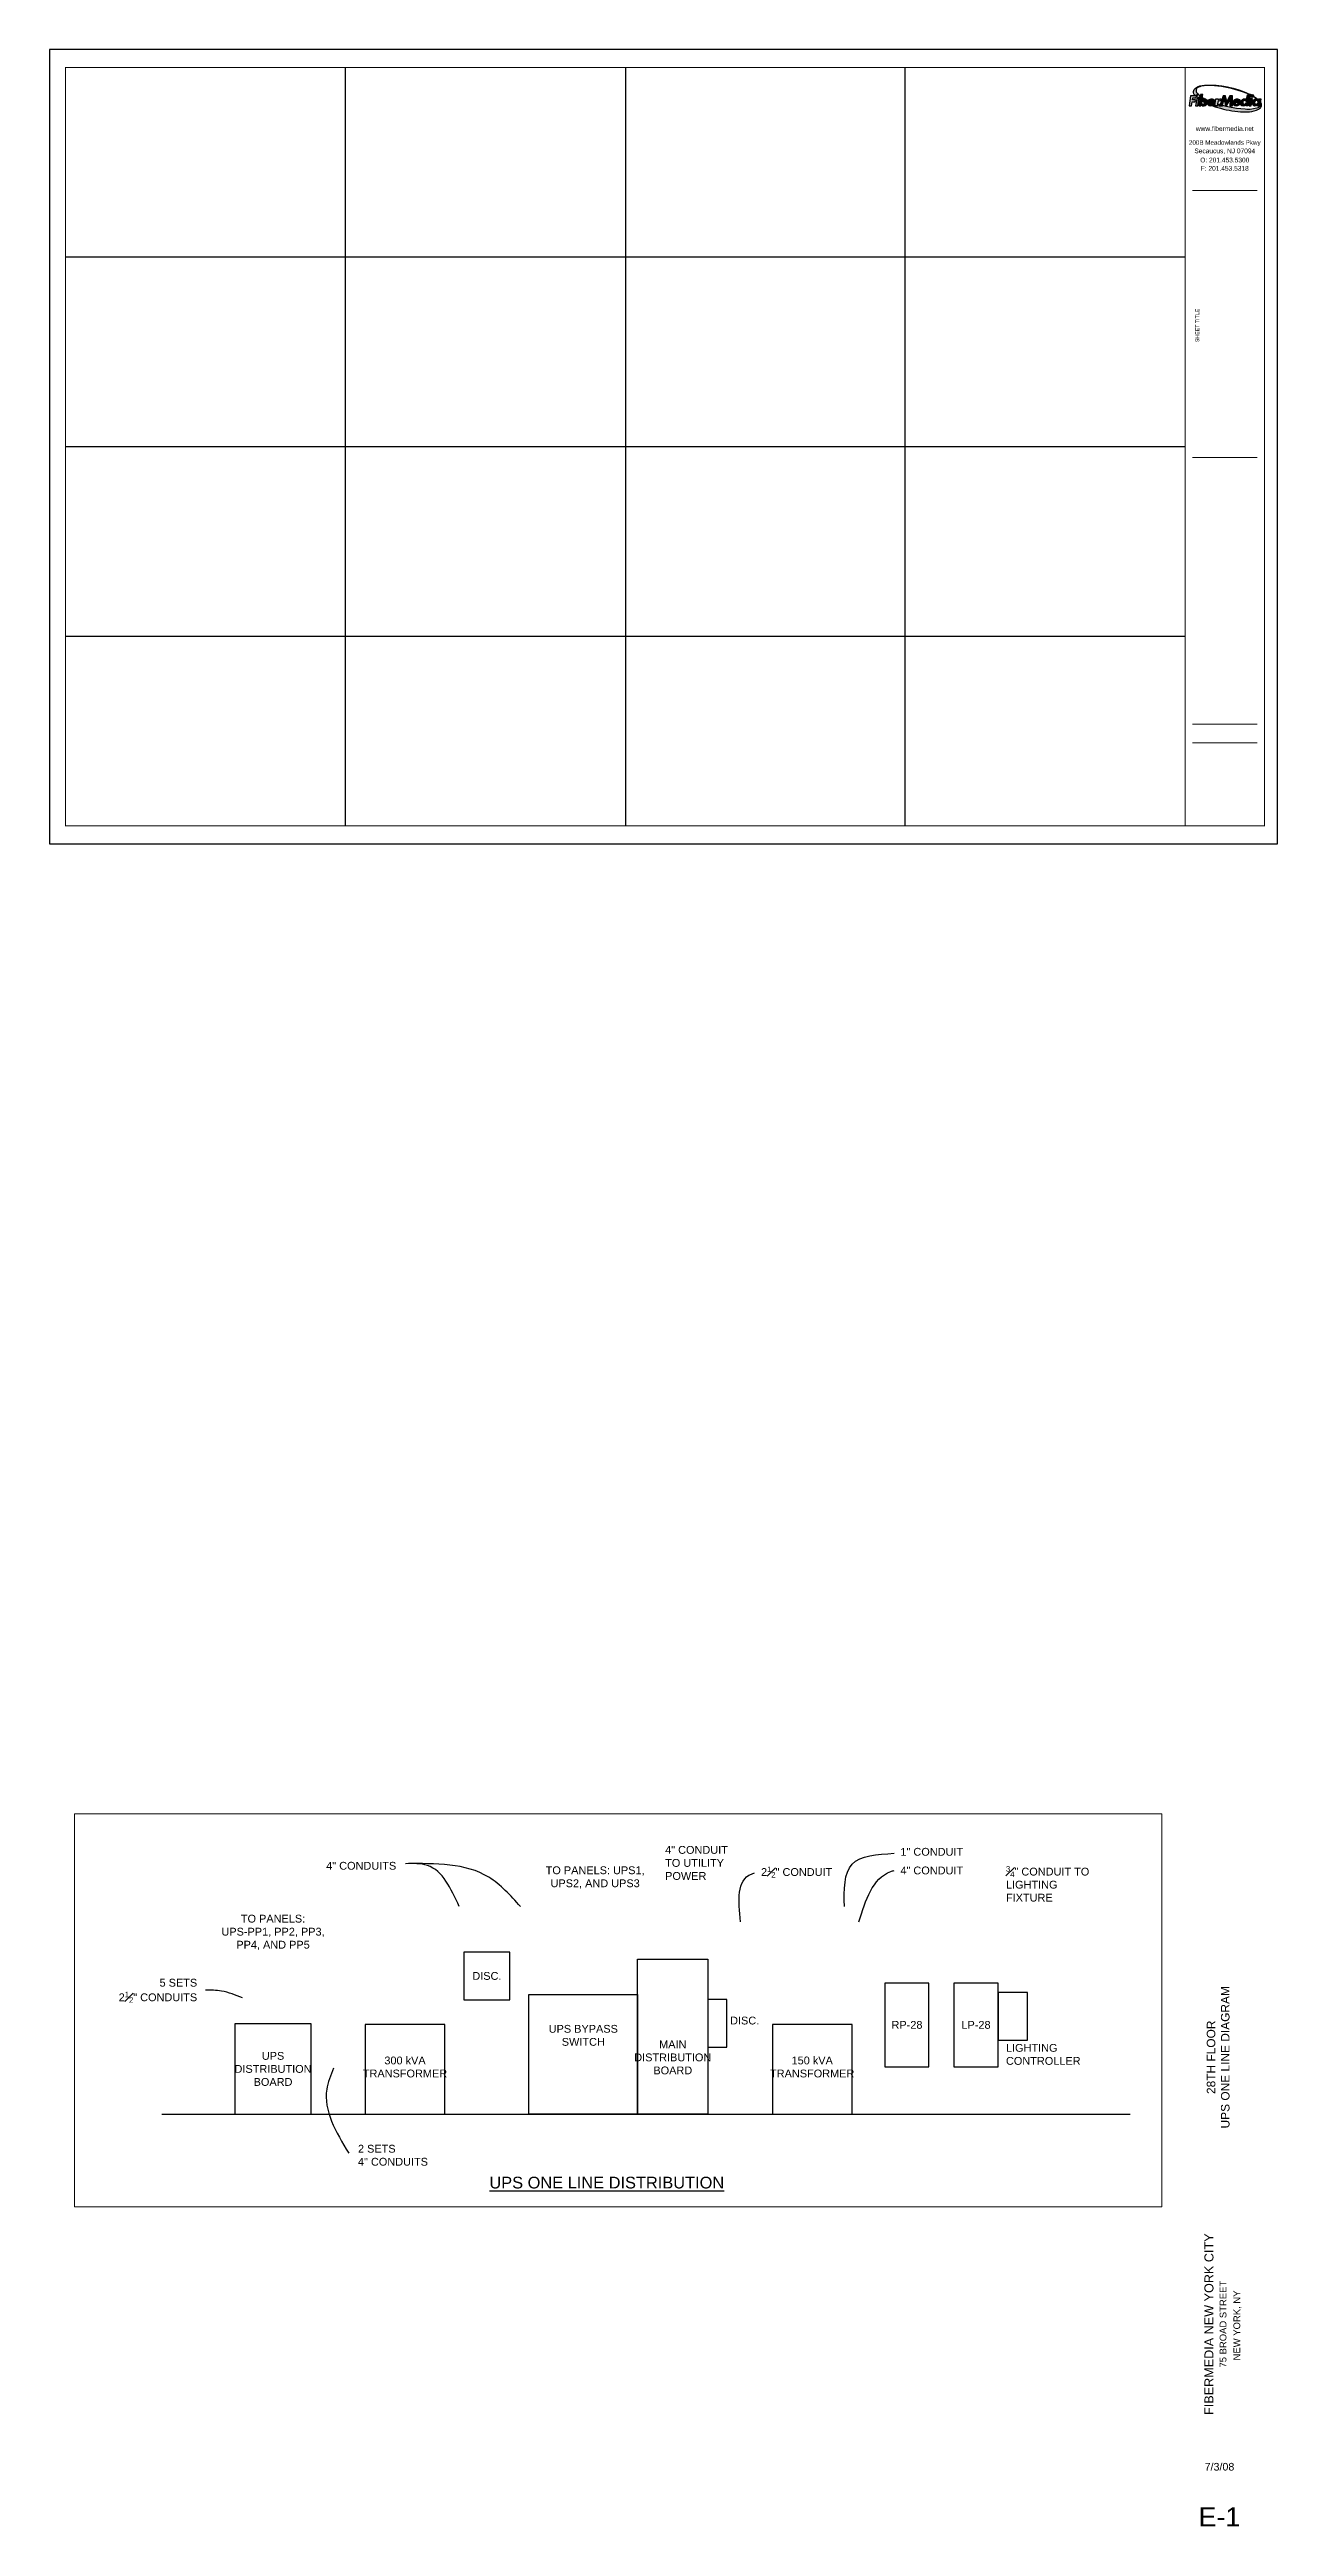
# Paper-space layout 'One Line & Panels' of a CAD drawing. Header units: inches. Extents: x 0 to 17, y -23.3 to 11.
# The model-space entities are those that its viewports show. They can reach past a viewport. Long polylines and large blocks are cut down to what shows.
import ezdxf
from ezdxf.enums import TextEntityAlignment as Align

# ---------------------------------------------------------------- set-up
doc = ezdxf.new("R2010")
doc.units = ezdxf.units.IN
doc.header["$LTSCALE"] = 48
doc.header["$MEASUREMENT"] = 0
for name, color, linetype in [('A-TEXT', 1, 'Continuous'), ('AG-TTL', 1, 'Continuous'), ('FMG-TITLE', 4, 'Continuous')]:
    doc.layers.add(name, color=color, linetype=linetype)
doc.layers.add('DEFPOINTS2', color=7, linetype='Continuous', plot=False)
doc.styles.add('TITLES', font='arial.ttf')
doc.styles.add('TITLES-3', font='arial.ttf')

# ---------------------------------------------------------------- blocks, each defined once
blk = doc.blocks.new('A$C0594215C')
h = blk.add_hatch(color=252)
edge = h.paths.add_edge_path()
edge.add_arc((0.1709584520221278, -2.083412417283995), 1.994241966931446, 62.78941536878353, 63.22376952168978)
edge.add_line((1.069378830522702, -0.3030074503830686), (1.071617104786519, -0.2885521231887243))
edge.add_line((1.071617104786519, -0.2885521231887243), (1.040140566052813, -0.2885521231887243))
edge.add_arc((0.1709584520220259, -2.083412417283903), 1.99424196693141, 64.16087023338495, 72.49067860598396)
edge.add_arc((-0.5277084517235218, -3.968215901324365), 4.003150465513878, 71.0702508235103, 84.87925500281447)
edge.add_arc((-0.3279088631606356, -2.369745897196541), 2.39389000902527, 86.22761131080384, 94.90238556720435)
edge.add_arc((-0.4566078224503712, -0.695014201693217), 0.7144417293695254, 96.09674002829891, 112.5899473717824)
edge.add_arc((-0.6925404297798822, -0.1516498851547301), 0.1224750865826184, 108.3256368973689, 226.64074568241)
edge.add_arc((0.06924796671472477, 0.5894775064872809), 1.185198823558726, 224.4632536954635, 227.3058588094185)
edge.add_arc((-0.7370074130625661, -0.3487148906776948), 0.06714029003129537, 87.78886458942061, 157.4044804465227)
edge.add_line((-0.7989940322651883, -0.3229180384411219), (-0.8542210732216056, -0.3229180384411201))
edge.add_arc((-0.7387793199977679, -0.2018786304285818), 0.1672642719752762, 124.041875156641, 226.3559731906128, ccw=False)
edge.add_arc((-0.5144292626139443, -0.5079410988120755), 0.5466614540864426, 90.82985394865119, 125.5690931979918, ccw=False)
edge.add_arc((-0.3610322513703007, -3.311478692262784), 3.354023228119497, 64.95134072622949, 92.75674945493648, ccw=False)
edge.add_arc((0.7039107332047472, -1.147300799936029), 0.9437524349426538, 65.16556394757907, 67.89692153606262, ccw=False)
edge.add_arc((1.136874550745162, -0.3418156465467824), 0.06276319090301803, 125.6608338282049, 149.4029760901692)
h = blk.add_hatch(color=150)
h.paths.add_polyline_path([(-0.9439911472762432, -0.4731319960804505), (-0.9328605767375677, -0.4038293996040885), (-0.815976758122769, -0.4038293996040885), (-0.8042101655276213, -0.3305667204188687), (-1.005292228222817, -0.3305667204188687), (-1.061935408904997, -0.6832458108854187), (-0.977737164824589, -0.6832458108854205), (-0.9554397288431531, -0.544414633911245), (-0.8524234275730151, -0.544414633911245), (-0.8409748460060946, -0.4731319960804505)])
h.paths.add_polyline_path([(-0.8315595787810537, -0.6832458108854205), (-0.7543777457121728, -0.6832458108854187), (-0.7161092471273811, -0.4449735402985642), (-0.7932910801962691, -0.4449735402985731)])
h.paths.add_polyline_path([(-0.7921219219888123, -0.3487148906780728, 1), (-0.6818929041367845, -0.3487148906780728, 1)])
h.paths.add_polyline_path([(-0.04752948349631225, -0.4894467109836018), (-0.04038672422671397, -0.4449735402985624), (-0.1197046902389509, -0.4449735402985624), (-0.157973188823739, -0.6832458108854151), (-0.07865522281150916, -0.6832458108854222), (-0.05807147748218711, -0.5550846360765505, -0.245071500450143), (-0.01616514480915043, -0.5173092833866235, -0.2049683213130661), (0.0445668823545553, -0.5158868664348422), (0.05507708918350573, -0.443266386627263, 0.1480760763406219), (0.01158334787850634, -0.4483325901713702, 0.0958231418744584)])
h = blk.add_hatch(color=252)
edge = h.paths.add_edge_path()
edge.add_arc((-0.5584988805977833, -0.114976916662535), 0.3607012231287179, 236.5400983716009, 237.562923876772)
edge.add_arc((0.5293194132058447, 1.413000961975328), 2.235934034398122, 235.0372289959115, 235.8469038586064)
edge.add_line((-0.7259476360411483, -0.4373248583208191), (-0.7071341026659823, -0.4373248583208156))
edge.add_line((-0.7071341026659823, -0.4373248583208156), (-0.7089661904222773, -0.4487320398343329))
edge.add_arc((0.5293194132056713, 1.413000961975111), 2.235934034397848, 236.3711188150108, 236.9146349213882)
edge.add_line((-0.6912500706209634, -0.4603946559683649), (-0.6786437973078812, -0.3819038482014641))
edge.add_arc((-0.7444768747685605, -0.33760494926131), 0.07934977337871726, 260.646895352226, 326.06349712130617, ccw=False)
edge = h.paths.add_edge_path()
edge.add_arc((0.06924796671479616, 0.5894775064891622), 1.185198823560329, 236.2250848106262, 239.4956442540021)
edge.add_arc((-0.519879557446649, -0.5415871414219011), 0.1106152387782565, 96.4801786782034, 110.1386059489327)
edge.add_arc((-0.5298737445793613, -0.547784849296689), 0.1135785383427976, 104.3187470870249, 127.9229163778035)
edge.add_line((-0.5996792003322255, -0.4581897449704968), (-0.589641685545562, -0.3956928734517966))
edge = h.paths.add_edge_path()
edge.add_arc((-0.2709623054637533, -0.5878551794541035), 0.1626263114402569, 144.004809004419, 152.479002677329)
edge.add_arc((-0.5824146488473552, -0.5474296513729059), 0.1707947899236683, 11.72904961998594, 13.16119415732322)
edge.add_arc((-0.5192446614920238, -0.5286270174367876), 0.105076219430628, 11.02021304879129, 27.11211110247318)
edge.add_arc((0.1448197807670578, 0.6364064544775003), 1.254402788363411, 242.9462933076306, 244.1288281190921)
edge = h.paths.add_edge_path()
edge.add_arc((0.5293194132004926, 1.407691847918703), 2.235934034395837, 239.91588308536, 242.2112484682238)
edge.add_arc((-0.5789282358464746, -0.5596961891679846), 0.06668718741910036, 350.7831718364495, 372.246437661924)
edge.add_arc((-0.5579463066670773, -0.563961833901156), 0.04786988906962306, 22.61938422938717, 62.3609906839571)
edge.add_arc((-0.5587644726308713, -0.608386547774685), 0.08983294516621866, 75.14884898080328, 106.0788035953638)
edge.add_arc((-0.5391596285832256, -0.6009187423208008), 0.09053392178470354, 119.4301234675816, 125.3107629498658)
edge = h.paths.add_edge_path()
edge.add_line((-0.1557309399546014, -0.5886563389343884), (-0.3293648771392732, -0.5886563389343848))
edge.add_line((-0.3293648771392732, -0.5886563389343848), (-0.3293648771392732, -0.6091432262947674))
edge.add_arc((-0.2901175050265417, -0.5827829778931662), 0.04727810183953379, 213.8870330073015, 332.8460239399074)
edge.add_line((-0.2480502414908585, -0.6043599158633395), (-0.1582530643713511, -0.6043599158633395))
edge.add_line((-0.1582530643713511, -0.6043599158633395), (-0.1557309399546014, -0.5886563389343884))
edge = h.paths.add_edge_path()
edge.add_line((0.1125556042908258, -0.6745786467285875), (0.1060034805098375, -0.6960315596464408))
edge.add_line((0.1060034805098375, -0.6960315596464408), (-0.005567069166875882, -0.6960315596464408))
edge.add_line((-0.005567069166875882, -0.6960315596464408), (0.01127160104475777, -0.6451468648773133))
edge.add_arc((1.200554078187313, 3.258556665807383), 4.080844773563251, 252.0636616589661, 253.0563848921706, ccw=False)
edge.add_line((-0.05618320337368132, -0.6239561121565451), (-0.0677591167331073, -0.6960315596464426))
edge.add_line((-0.0677591167331073, -0.6960315596464426), (-0.1729762890325297, -0.696031559646439))
edge.add_line((-0.1729762890325297, -0.696031559646439), (-0.1618463988069969, -0.6267331990236844))
edge.add_arc((-0.2806453659168048, -0.5709757821471662), 0.1312329384076234, 293.89652817515673, 334.8573341880382, ccw=False)
edge.add_arc((0.5293194132057565, 1.413000961975097), 2.235934034397882, 250.2161091887117, 254.8021579129318)
edge.add_arc((0.9287271837570286, 2.38799455546791), 3.284102182812922, 252.5362963978491, 266.760041494498)
edge.add_arc((0.8962114969054849, 1.991936281189155), 2.886856852114225, 266.9600882480628, 273.0399117519371)
edge.add_arc((0.9972862860723108, -0.05007687140053507), 0.8423891327112868, 273.5404209041839, 296.6493961822535)
edge.add_arc((1.318880292104831, -0.6564303268407057), 0.1569688639149812, 290.9960937629002, 398.7429001081705)
edge.add_line((1.441310047317476, -0.5581950008254086), (1.43725783654282, -0.5843651773560463))
edge.add_arc((1.338238461958998, -0.635905774508418), 0.1116300573223636, -74.79073135478001, 27.497438359595776, ccw=False)
edge.add_arc((1.022168621060813, 0.07384928093940357), 0.8874322738903284, 262.5245608080628, 292.90240459135254, ccw=False)
edge.add_line((0.9067126345443874, -0.8060404598347901), (0.6005406320812803, -0.777936605636345))
edge.add_arc((1.200554078187356, 3.258556665807508), 4.080844773563383, 254.53729395839298, 261.54505320372846, ccw=False)
h = blk.add_hatch(color=150)
h.paths.add_polyline_path([(-0.464485142721113, -0.6506973027361997, 0.2422313771518775), (-0.4298396226932404, -0.5114791628187234, 0.2292342290760988), (-0.4772120682256222, -0.4478769649042444, 0.1981652741137444), (-0.5556947880809702, -0.4450501999229957, 0.1572452597342862), (-0.6108464704058818, -0.4794873226813102), (-0.5807737079797661, -0.2922444035421403), (-0.6564970456431425, -0.2922444035421404), (-0.7192951075691701, -0.6832458108854205), (-0.6435717699057868, -0.6832458108854224), (-0.6371805040175929, -0.6434516853926056, 0.2184930468814389), (-0.5981178874703339, -0.6846184754293763, 0.1922688431431269), (-0.52882683663384, -0.6846184754293763, 0.1528358977234149)])
h.paths.add_polyline_path([(-0.5394517096472456, -0.6175071193958779, -0.3487793084046487), (-0.6208198438288302, -0.6063099687616728, -0.3083958033458566), (-0.6185834228036207, -0.5378888816189449, -0.1098904949678576), (-0.5866216387563092, -0.5096609152313434, -0.1403228544293816), (-0.5329658476289718, -0.5090715903955785, -0.1824679828219365), (-0.5064327678955002, -0.5379484436120577, -0.1525949031095943), (-0.5099705039540794, -0.5821477071495381, -0.1943207963366883)], flags=16)
h = blk.add_hatch(color=150)
h.paths.add_polyline_path([(-0.3421506259002953, -0.6127866523531917), (-0.3421506259002918, -0.5758705901733645), (-0.1614259656604986, -0.5758705901733663, 0.340467163760611), (-0.1889941120606977, -0.4639251802061164, 0.5066452923940188), (-0.4137871478878736, -0.5468857539114218, 0.1586564397956879), (-0.4071284165138422, -0.6427457196372579, 0.1576907027495531), (-0.3525268192468296, -0.6866815408024998, 0.1371768687911763), (-0.2553093411860381, -0.6866815408024998, 0.2433452316852604), (-0.1715670514486263, -0.6171456646243598), (-0.240854213321871, -0.6171456646243598, -0.549380458128436)])
h.paths.add_polyline_path([(-0.3390040020224063, -0.5337555240530634, -0.5265984072587759), (-0.2373027410867827, -0.4988498700475361, -0.2686918640123406), (-0.2239423709463857, -0.5337555240530634)], flags=16)
blk.add_hatch(color=7).paths.add_polyline_path([(0.4551716178186531, -0.3305667204188687), (0.3717930145098194, -0.3305667204188705), (0.2577278615335246, -0.5328890657912595), (0.2129357394400877, -0.3305667204188634), (0.1288395170394949, -0.3305667204188634), (0.0121315968711535, -0.6832458108854205), (0.09653970216555763, -0.6832458108854205), (0.1642387413365327, -0.4615861413640943), (0.2179311398465735, -0.6832458108854187), (0.250600450719201, -0.6832458108854187), (0.375982897246594, -0.4654101950113709), (0.3706298007082225, -0.6832458108854187), (0.455171617818646, -0.6832458108854187)])
h = blk.add_hatch(color=7)
h.paths.add_polyline_path([(0.701476994245315, -0.4639251802061164, 0.5066452923940188), (0.4766839584181426, -0.5468857539114218, 0.1586564397956879), (0.483342689792174, -0.6427457196372579, 0.1576907027495531), (0.5379442870591866, -0.6866815408024998, 0.1371768687911763), (0.6351617651199781, -0.6866815408024998, 0.2433452316852604), (0.71890405485739, -0.6171456646243598), (0.6496168929841453, -0.6171456646243598, -0.549380458128436), (0.5483204804057209, -0.6127866523531917), (0.5483204804057245, -0.5758705901733645), (0.7290451406455141, -0.5758705901733663, 0.340467163760611)])
h.paths.add_polyline_path([(0.671159234551606, -0.5337555240530634), (0.5560976034755818, -0.5337555240530634, -0.5265984072586107), (0.657798864411177, -0.4988498700475166, -0.2686918640125928)], flags=16)
h = blk.add_hatch(color=256)
h.paths.add_polyline_path([(1.062692946819645, -0.2962008051664693), (0.9827583295877282, -0.2962008051664746), (0.9542080179841683, -0.4805857585216575, 0.1660834034530181), (0.912927642226208, -0.4462745412662041, 0.1922688431432861), (0.8436365913896609, -0.4462745412661828, 0.1302370855333304), (0.7819837571356274, -0.4847839311246496, 0.2760747585615823), (0.7446493774490683, -0.6194138538768765, 0.2292342290759845), (0.7920218229814395, -0.6830160517913164, 0.1612593907235224), (0.8779785577879835, -0.688053098275633, 0.1252117057155182), (0.928042070101629, -0.6495719029395364), (0.9228279756363733, -0.6832458108854187), (1.00276259286829, -0.6832458108854169)])
h.paths.add_polyline_path([(0.9362989646214679, -0.5244444720866159, -0.3047964561301256), (0.9345300912018857, -0.5922166724003528, -0.1119520285667268), (0.9021007595489365, -0.6210935256169492, -0.1403228544293417), (0.8484449684216138, -0.6216828504527143, -0.1824679828220262), (0.8219118886881347, -0.5928059972362156, -0.1525949031096704), (0.8254496247467316, -0.5486067336987173, -0.1943207963362681), (0.8549308304398302, -0.5132473214524413, -0.3487793084049131)], flags=16)
h = blk.add_hatch(color=7)
h.paths.add_polyline_path([(1.154277623326792, -0.4449735402985642), (1.074343006094889, -0.4449735402985677), (1.037448739789763, -0.6832458108854151), (1.117383357021666, -0.6832458108854222)])
h.paths.add_polyline_path([(1.081760041819127, -0.3418156465476727, 1), (1.191989059671155, -0.3418156465476727, 1)])
h = blk.add_hatch(color=256)
h.paths.add_polyline_path([(1.324372300600185, -0.4462745412662148, 0.1922688431434381), (1.255081249763581, -0.4462745412661917, 0.1302370855333025), (1.193428415509576, -0.4847839311246602, 0.2760747585615811), (1.156094035823021, -0.6194138538768907, 0.2292342290758893), (1.203466481355377, -0.6830160517913075, 0.1612593907235385), (1.289423216161925, -0.6880530982756365, 0.125211705715542), (1.339486728475581, -0.6495719029395328), (1.334272634010329, -0.6832458108854151), (1.414207251242239, -0.6832458108854151), (1.451101517547361, -0.4449735402985642), (1.371166900315455, -0.4449735402985642), (1.365652676358124, -0.4805857585216575, 0.1660834034529354)])
h.paths.add_polyline_path([(1.347743622995417, -0.5244444720866088, -0.3083958033495888), (1.345507201969728, -0.5928655592300078, -0.1098904949657672), (1.313545417922892, -0.6210935256169492, -0.1403228544293557), (1.259889626795566, -0.6216828504527125, -0.1824679828218888), (1.233356547062094, -0.5928059972362405, -0.1525949031094339), (1.236894283120652, -0.5486067336988043, -0.194320796336881), (1.266375488813825, -0.5132473214524165, -0.3487793084046638)], flags=16)
h = blk.add_hatch(color=252)
edge = h.paths.add_edge_path()
edge.add_arc((1.294789548762088, -0.5238541741345519), 0.09067722310861838, 68.35041922940898, 69.08930672506436)
edge.add_arc((1.289726775181985, -0.5330404807245797), 0.1010758765283463, 68.26698003533005, 96.40550105702381)
edge.add_line((1.278450311232106, -0.4325955994375743), (1.249091234959067, -0.4057262949633778))
edge.add_arc((0.1709584520220351, -2.083412417283851), 1.994241966931359, 57.27395073966413, 59.18374888272163)
edge.add_arc((1.136874550745189, -0.3418156465472389), 0.06276319090322025, 332.5701881616779, 357.8213908788101)
edge.add_arc((0.7039107332057878, -1.147300799931888), 0.9437524349385841, 48.58238692836511, 58.31666075905122, ccw=False)
blk.add_line((1.334272634010329, -0.6832458108854187), (1.414207251242232, -0.6832458108854205))
at = {"color": 252}
for points in [[(1.082849975142398, -0.3098693891248256, 0.001895229791132457), (1.069378830522702, -0.3030074503830686), (1.071617104786519, -0.2885521231887243), (1.040140566052813, -0.2885521231887243, 0.03636165827306567), (0.7709479942888287, -0.1815676360672729, 0.06032616856001785), (-0.170407552634785, 0.01895724729287984, 0.03786892965383652), (-0.5324868896217048, 0.01538663715040833, 0.07208968664432779), (-0.7310487088770508, -0.03538613640046684, 0.5675892245402974), (-0.776628227894637, -0.2406970021301387, 0.0124038407164836), (-0.7344170054064492, -0.2816245908299404, 0.3134558342570217), (-0.7989940322651883, -0.3229180384411219), (-0.8542210732216056, -0.3229180384411201, -0.4786589444729102), (-0.8324136359739285, -0.06327866090803802, -0.1527501872827882), (-0.5223466573924647, 0.03866301775111403, -0.1219227854038058), (1.059020278775545, -0.2729062270430536, -0.01191836001764309), (1.100284492139906, -0.2908216690240142, 0.1039668236059546)], [(-0.7573726745431557, -0.4158998078628002, 0.004462947815152335), (-0.751969294961448, -0.4194019010716747, 0.003532887754393757), (-0.7259476360411483, -0.4373248583208191), (-0.7071341026659823, -0.4373248583208156), (-0.7089661904222773, -0.4487320398343329, 0.002371540844472829), (-0.6912500706209634, -0.4603946559683649), (-0.6786437973078812, -0.3819038482014641, -0.293446667063234)], [(-0.589641685545562, -0.3956928734517966, 0.01427147646340206), (-0.5323635361593624, -0.4316786279869937, 0.05966678784963601), (-0.5579635411699364, -0.43773464393756, 0.1033583336597226), (-0.5996792003322255, -0.4581897449704968)], [(-0.5914892244348628, -0.5270404343290558, 0.01001575575805477), (-0.5131020290790609, -0.5703775499653698, 0.09392591860414795), (-0.5137585622834919, -0.5455507088451217, 0.1751647028251352), (-0.5357394990469118, -0.5215544763454325, 0.1357827486056406), (-0.5836445329810189, -0.5220677164908345, 0.02566476300210364)], [(-0.402537777784957, -0.4922768751370903, 0.03699250549519911), (-0.4151860764648774, -0.5127098465925162, 0.006248990724130681), (-0.4161060677270534, -0.5085411426483226, 0.07032976486685392), (-0.4257145856311375, -0.4807403094763281, 0.005159827285565176)], [(-0.1557309399546014, -0.5886563389343884), (-0.3293648771392732, -0.5886563389343848), (-0.3293648771392732, -0.6091432262947674, 0.5713097235665051), (-0.2480502414908585, -0.6043599158633395), (-0.1582530643713511, -0.6043599158633395)], [(0.1125556042908258, -0.6745786467285875), (0.1060034805098375, -0.6960315596464408), (-0.005567069166875882, -0.6960315596464408), (0.01127160104475777, -0.6451468648773133, -0.004331599335719296), (-0.05618320337368132, -0.6239561121565451), (-0.0677591167331073, -0.6960315596464426), (-0.1729762890325297, -0.696031559646439), (-0.1618463988069969, -0.6267331990236844, -0.1806528547857834), (-0.2274847152853319, -0.6909592366212625, 0.02001308373530438), (-0.05683702907758814, -0.7447343395270405, 0.06214260323679621), (0.7431169158915907, -0.8908582889914936, 0.02653445933012724), (1.049306077919379, -0.8908582889914936, 0.101175043808208), (1.37512291105579, -0.8029772205379011, 0.5081346510250146), (1.441310047317476, -0.5581950008254086), (1.43725783654282, -0.5843651773560463, -0.4785198978218252), (1.367524081090465, -0.7436258850258177, -0.1333300928544844), (0.9067126345443874, -0.8060404598347901), (0.6005406320812803, -0.777936605636345, -0.03058665103199306)], [(1.328243005524843, -0.4395735415947293, 0.003224016070622273), (1.327153369222678, -0.4391491452644498, 0.123398130634315), (1.278450311232106, -0.4325955994375743), (1.249091234959067, -0.4057262949633778, 0.00833325929926334), (1.192581641140958, -0.3707282426256224, 0.1106271704536815), (1.199592375066061, -0.3442015729523007, -0.04249934181818223)]]:
    blk.add_lwpolyline(points, format="xyb", close=True, dxfattribs=at)
at = {"color": 150}
for points in [[(-1.061935408905001, -0.6832458108854205), (-0.977737164824589, -0.6832458108854205), (-0.9554397288431566, -0.544414633911245), (-0.8524234275730151, -0.544414633911245), (-0.8409748460060982, -0.4731319960804541), (-0.9439911472762397, -0.4731319960804505), (-0.9328605767375677, -0.4038293996040903), (-0.815976758122769, -0.4038293996040885), (-0.8042101655276177, -0.3305667204188651), (-1.005292228222817, -0.3305667204188687), (-1.061935408905001, -0.6832458108854205)], [(-0.7543777457121728, -0.6832458108854205), (-0.7161092471273811, -0.4449735402985624), (-0.7932910801962691, -0.4449735402985695), (-0.8315595787810572, -0.6832458108854205)]]:
    blk.add_lwpolyline(points, close=True, dxfattribs=at)
for points in [[(-0.6108464704058818, -0.4794873226813099), (-0.5807737079797661, -0.2922444035421403), (-0.6564970456431425, -0.2922444035421403), (-0.7192951075691703, -0.6832458108854205), (-0.6435717699057868, -0.6832458108854222), (-0.6371805040175929, -0.6434516853926056, 0.2184930468814389), (-0.5981178874703339, -0.6846184754293763, 0.1922688431431269), (-0.52882683663384, -0.6846184754293763, 0.1528358977234149), (-0.464485142721113, -0.6506973027361997, 0.2422313771518775), (-0.4298396226932404, -0.5114791628187234, 0.2292342290760988), (-0.4772120682256222, -0.4478769649042444, 0.1981652741137445), (-0.5556947880809702, -0.4450501999229957, 0.1622829305430352), (-0.6121727389427782, -0.4810914463521048)], [(-0.6180680546762609, -0.4762177616190488, 0.0001645841879939112), (-0.6181151508044529, -0.4762758386788288, 0.0001645841879939112)]]:
    blk.add_lwpolyline(points, format="xyb", dxfattribs=at)
for points in [[(-0.6208198438288299, -0.6063099687616731, 0.3487793084046479), (-0.5394517096472455, -0.6175071193958779, 0.1943207963366884), (-0.5099705039540794, -0.582147707149538, 0.1525949031095951), (-0.5064327678955003, -0.5379484436120574, 0.1824679828219372), (-0.5329658476289723, -0.5090715903955783, 0.1403228544293804), (-0.5866216387563092, -0.5096609152313434, 0.1119520285663383), (-0.619050970409166, -0.5385377684478243, 0.3047964561307527)], [(-0.240854213321871, -0.6171456646243598), (-0.1715670514486263, -0.6171456646243598, -0.2433452316852561), (-0.2553093411860381, -0.6866815408024998, -0.1371768687911763), (-0.3525268192468261, -0.6866815408024998, -0.1576907027495572), (-0.4071284165138422, -0.6427457196372579, -0.1586564397957188), (-0.4137871478878701, -0.546885753911404, -0.5066452923939466), (-0.1889941120607119, -0.4639251802061075, -0.3404671637606559), (-0.1614259656604986, -0.5758705901733663), (-0.3421506259002918, -0.5758705901733645), (-0.3421506259002953, -0.6127866523531917, 0.549380458128436)], [(-0.2373027410867614, -0.4988498700475539, -0.2686918640121395), (-0.2239423709463857, -0.5337555240530634), (-0.3390040020224063, -0.5337555240530634, -0.5265984072588918)], [(-0.07865522281150916, -0.6832458108854222), (-0.157973188823739, -0.6832458108854187), (-0.1197046902389474, -0.4449735402985624), (-0.04038672422671752, -0.4449735402985624), (-0.04752948349631225, -0.4894467109836018, -0.09359216279658797), (0.01005303019546844, -0.4490179564196168, -0.1537512449355207), (0.05507708918350573, -0.443266386627263), (0.0445668823545553, -0.5158868664348422, 0.2049683213130661), (-0.01616514480915043, -0.5173092833866235, 0.245071500450143), (-0.05807147748218711, -0.5550846360765505)]]:
    blk.add_lwpolyline(points, format="xyb", close=True, dxfattribs=at)
at = {"color": 7}
blk.add_lwpolyline([(0.4551716178186496, -0.6832458108854187), (0.4551716178186496, -0.3305667204188687), (0.3717930145098229, -0.3305667204188651), (0.2577278615335281, -0.5328890657912542), (0.2129357394400913, -0.3305667204188651), (0.1288395170394949, -0.3305667204188651), (0.01213159687115706, -0.6832458108854205), (0.09653970216555408, -0.6832458108854205), (0.1642387413365327, -0.4615861413640943), (0.21793113984657, -0.6832458108854205), (0.250600450719201, -0.6832458108854187), (0.375982897246594, -0.4654101950113727), (0.3706298007082225, -0.6832458108854187), (0.4550379060026195, -0.6832458108854187)], dxfattribs=at)
for points in [[(0.6496168929841453, -0.6171456646243598), (0.71890405485739, -0.6171456646243598, -0.2433452316852561), (0.6351617651199781, -0.6866815408024998, -0.1371768687911763), (0.5379442870591902, -0.6866815408024998, -0.1576907027495572), (0.483342689792174, -0.6427457196372579, -0.1586564397957188), (0.4766839584181461, -0.546885753911404, -0.5066452923939466), (0.7014769942453043, -0.4639251802061075, -0.3404671637606559), (0.7290451406455141, -0.5758705901733663), (0.5483204804057209, -0.5758705901733645), (0.5483204804057209, -0.6127866523531917, 0.549380458128436)], [(0.6577988644112267, -0.4988498700475539, -0.2686918640121395), (0.6711592345516024, -0.5337555240530634), (0.5560976034755818, -0.5337555240530634, -0.5265984072588918)], [(0.9542080179841683, -0.4805857585216557), (0.9827583295877353, -0.2962008051664728), (1.062692946819638, -0.2962008051664693), (1.002762592868287, -0.6832458108854187), (0.9228279756363769, -0.6832458108854187), (0.928042070101629, -0.6495719029395328, -0.1252117057155522), (0.8779785577879693, -0.6880530982756383, -0.1612593907235022), (0.792021822981436, -0.6830160517913146, -0.2292342290760988), (0.7446493774490577, -0.6194138538768357, -0.276074758561474), (0.7819837571356203, -0.4847839311246585, -0.1302370855333447), (0.8436365913896573, -0.4462745412661828, -0.1922688431431269), (0.9129276422261512, -0.4462745412661828, -0.1660834034532019)], [(0.9362989646214679, -0.5244444720866159, 0.3487793084046479), (0.8549308304398835, -0.5132473214524129, 0.1943207963366884), (0.8254496247467173, -0.5486067336987528, 0.1525949031095951), (0.8219118886881382, -0.5928059972362316, 0.1824679828219372), (0.8484449684216102, -0.6216828504527125, 0.1403228544293804), (0.9021007595489472, -0.6210935256169456, 0.1119520285663383), (0.934530091201804, -0.5922166724004665, 0.3047964561307527)]]:
    blk.add_lwpolyline(points, format="xyb", close=True, dxfattribs=at)
blk.add_lwpolyline([(1.074343006094889, -0.4449735402985677), (1.037448739789763, -0.6832458108854187), (1.117383357021666, -0.6832458108854187), (1.154277623326792, -0.4449735402985642)], close=True, dxfattribs=at)
for points in [[(1.371166900315455, -0.4449735402985642), (1.451101517547361, -0.4449735402985642), (1.414207251242239, -0.6832458108854187), (1.334272634010329, -0.6832458108854187), (1.339486728475581, -0.6495719029395328, -0.1252117057155522), (1.289423216161921, -0.6880530982756383, -0.1612593907235022), (1.203466481355388, -0.6830160517913146, -0.2292342290760988), (1.15609403582301, -0.6194138538768357, -0.276074758561474), (1.193428415509576, -0.4847839311246585, -0.1302370855333447), (1.255081249763606, -0.4462745412661828, -0.1922688431431269), (1.324372300600103, -0.4462745412661828, -0.1660834034532019), (1.365652676358124, -0.4805857585216557)], [(1.34774362299542, -0.5244444720866159, 0.3487793084046479), (1.266375488813836, -0.5132473214524129, 0.1943207963366884), (1.236894283120673, -0.5486067336987528, 0.1525949031095951), (1.23335654706209, -0.5928059972362316, 0.1824679828219372), (1.259889626795566, -0.6216828504527125, 0.1403228544293804), (1.313545417922899, -0.6210935256169456, 0.1119520285663383), (1.345974749575756, -0.5922166724004665, 0.3047964561307527)]]:
    blk.add_lwpolyline(points, format="xyb", close=True)
at = {"color": 252}
blk.add_lwpolyline([(1.431124394710039, -0.5739907262990886, 0.0128639353569724), (1.42781716512641, -0.5692955227701226)], format="xyb", dxfattribs=at)
at = {"color": 150}
blk.add_circle((-0.7370074130627984, -0.3487148906780728), 0.05511450892601504, dxfattribs=at)
at = {"color": 7}
blk.add_circle((1.136874550745141, -0.3418156465476727), 0.05511450892601504, dxfattribs=at)
blk = doc.blocks.new('FBRMD-11-17-TITLE')
at = {"color": 5, "const_width": 0.01475694444444444}
blk.add_lwpolyline([(0.222222222222225, 0.2499388823260524), (15.72222222222222, 0.2499388823260524), (15.72222222222222, 10.74993888232605), (0.222222222222225, 10.74993888232605)], close=True, dxfattribs=at)
for points in [[(15.72222222222222, 0.2499388823260524), (16.81934613480986, 0.2499388823260524), (16.81934613480986, 10.74993888232605), (15.72222222222222, 10.74993888232606)], [(16.72000602875604, 9.048228287659347), (15.82156232827605, 9.048228287659347)], [(16.72000602875604, 5.352710581472191), (15.82156232827605, 5.352710581472191)], [(16.72000602875604, 1.657192875285045), (15.82156232827605, 1.657192875285045)], [(16.72000602875604, 1.402062863888879), (15.82156232827605, 1.402062863888879)]]:
    blk.add_lwpolyline(points, dxfattribs=at)
at = {"layer": 'DEFPOINTS'}
blk.add_lwpolyline([(0, 0), (17, -3.552713678800501e-15), (17, 10.99999999999999), (0, 11)], close=True, dxfattribs=at)
at = {"layer": 'DEFPOINTS2'}
for p, q in [((4.097222222222225, 0.2499388823260524), (4.097222222222225, 10.74993888232605)), ((7.972222222222225, 10.74993888232605), (7.972222222222225, 0.2499388823260524)), ((11.84722222222222, 0.2499388823260524), (11.84722222222222, 10.74993888232605)), ((15.72222222222222, 8.124938882326052), (0.222222222222225, 8.124938882326052)), ((15.72222222222222, 5.499938882326052), (0.222222222222225, 5.499938882326052)), ((15.72222222222222, 2.874938882326052), (0.222222222222225, 2.874938882326052))]:
    blk.add_line(p, q, dxfattribs=at)
at = {"xscale": 0.3953900133538824, "yscale": 0.3953900133538824, "zscale": 0.3953900133538824}
blk.add_blockref('A$C0594215C', (16.19584753796277, 10.49198142730152), dxfattribs=at)
at = {"layer": 'FMG-TITLE', "style": 'TITLES'}
for s, height, p in [('200B Meadowlands Pkwy', 0.06206561106478292, (16.27065211885305, 9.68167762070316)), ('Secaucus, NJ 07094', 0.0653322221734557, (16.27078417851604, 9.563924771437538)), ('www.fibermedia.net', 0.0653322221734557, (16.27078417851604, 9.872860651131628)), ('O: 201.453.5300', 0.0653322221734557, (16.27078417851604, 9.437474060983998)), ('F: 201.453.5318', 0.0653322221734557, (16.27078417851604, 9.322511151342457))]:
    blk.add_text(s, height=height, dxfattribs=at).set_placement(p, align=Align.CENTER)
blk.add_text('SHEET TITLE', height=0.05226577773876457, rotation=90, dxfattribs=at).set_placement((15.91702955926634, 6.948649598223817))
at = {"layer": 'FMG-TITLE'}
for tag, height, style, p in [('SHEETNAME1', 0.1180555555555556, 'TITLES-3', (16.21614051937037, 7.200469434565775)), ('SHEETNAME2', 0.1180555555555556, 'TITLES-3', (16.41270962792321, 7.200469434565775)), ('SHEETNAME3', 0.1180555555555556, 'TITLES-3', (16.59489560276851, 7.200469434565775)), ('BUILDINGNAME', 0.125, 'TITLES', (16.1908354757541, 3.504951728378625)), ('BUILDINGADDRESS', 0.09375, 'TITLES-3', (16.37034203064493, 3.504951728378625)), ('BUILDINGADDRESS2', 0.09375, 'TITLES-3', (16.56113058604422, 3.504951728378625))]:
    blk.add_attdef(tag, text='', height=height, rotation=90, dxfattribs=dict(at, style=style)).set_placement(p, align=Align.CENTER)
for tag, height, style, p in [('DATE', 0.1058843523020944, 'TITLES-3', (16.2740335282019, 1.531052323573938)), ('SHEET', 0.265625, 'TITLES', (16.2740335282019, 0.8369338532350206))]:
    blk.add_attdef(tag, text='', height=height, dxfattribs=dict(at, style=style)).set_placement(p, align=Align.MIDDLE_CENTER)

msp = doc.modelspace()

# ---------------------------------------------------------------- linework, layer by layer
msp.add_line((275035.3513190783, 274625.9425690667), (275530.7976510935, 274625.9425690667))
for points in [[(275189.9747734278, 274684.3910224417), (275213.4190831717, 274684.3910224417), (275213.4190831717, 274708.8910224417), (275189.9747734278, 274708.8910224417)], [(275314.8121101296, 274625.9425690667), (275278.8121101296, 274625.9425690667), (275278.8121101296, 274705.1646463237), (275314.8121101296, 274705.1646463237)], [(275223.2355341123, 274625.9425690667), (275223.2355341123, 274687.1646463237), (275278.8121101296, 274687.1646463237), (275278.8121101296, 274625.9425690667)], [(275314.8121101296, 274660.1646463237), (275324.5160968194, 274660.1646463237), (275324.5160968194, 274684.6646463237), (275314.8121101296, 274684.6646463237)], [(275405.3926551155, 274650.1794033643), (275427.9170557216, 274650.1794033643), (275427.9170557216, 274693.0130645101), (275405.3926551155, 274693.0130645101)], [(275440.7130480836, 274650.1794033643), (275463.2374486897, 274650.1794033643), (275463.2374486897, 274693.0130645101), (275440.7130480836, 274693.0130645101)], [(275463.2374486897, 274663.7063766479), (275478.3572131864, 274663.7063766479), (275478.3572131864, 274688.2063766479), (275463.2374486897, 274688.2063766479)], [(275072.6671656971, 274625.9425690667), (275111.862147375, 274625.9425690667), (275111.862147375, 274672.1747724333), (275072.6671656971, 274672.1747724333)], [(275139.4327386933, 274625.9425690667), (275180.1583224873, 274625.9425690667), (275180.1583224873, 274671.8810081095), (275139.4327386933, 274671.8810081095)], [(275347.7966875495, 274625.9425690667), (275388.5222713435, 274625.9425690667), (275388.5222713435, 274671.8810081095), (275347.7966875495, 274671.8810081095)]]:
    msp.add_lwpolyline(points, close=True)
at = {"color": 8}
for points in [[(275218.8961104218, 274732.2124374334), (275202.6262208942, 274747.2074740198), (275160.0470525757, 274754.0880251324)], [(275187.569096759, 274732.2124374334), (275171.2992072314, 274753.1644562217), (275160.0470525758, 274754.0880251324)], [(275331.4070335818, 274724.367757682), (275337.0153403006, 274748.7922823035), (275338.7088261944, 274749.3486806367)], [(275384.6277765436, 274732.2124374334), (275388.5693847134, 274753.9055814645), (275410.031211927, 274759.4131917004)], [(275392.0678365056, 274724.367757682), (275408.3377260332, 274750.0930408626), (275410.031211927, 274750.6494391958)], [(275076.5921882177, 274685.3886292659), (275065.8377757532, 274688.9217505741), (275057.6983527612, 274689.4300239658)], [(275123.2603371346, 274649.4026041254), (275119.7272158264, 274638.6481916609), (275130.979370482, 274605.9600916987)]]:
    msp.add_spline(points, degree=3, dxfattribs=at)

# ---------------------------------------------------------------- texts
at = {"layer": 'A-TEXT', "style": 'TITLES'}
for s, insert, char_height, width, attachment_point in [('\\A1;4" CONDUIT TO UTILITY POWER', (275292.9034171913, 274763.1706209146), 4, 40.34627943724627, 1), ('\\A1;1" CONDUIT', (275413.2955764413, 274762.1828352459), 4, 43.65504568460165, 1), ('\\A1;4" CONDUITS', (275155.3024017246, 274753.0044435344), 4, 81.61658976448234, 6), ('TO PANELS: UPS1, UPS2, AND UPS3', (275257.0787076552, 274747.0352416402), 4, 52.68892585503636, 5), ('\\A1;2{\\H0.7x;\\S1#2;}" CONDUIT', (275341.9731907087, 274752.6363111497), 4, 40.34627943724627, 1), ('\\A1;4" CONDUIT', (275413.2955764413, 274752.6363111497), 4, 35.19930302299326, 1), ('\\A1;{\\H0.7x;\\S3#4;}" CONDUIT TO LIGHTING FIXTURE', (275467.3033878548, 274743.7573739606), 4, 44.93683168606367, 4), ('TO PANELS: UPS-PP1, PP2, PP3, PP4, AND PP5 ', (275092.264656536, 274718.9400106563), 4, 52.68892585503636, 5), ('DISC.', (275201.6969282998, 274696.6410224417), 4, 44.93683168606367, 5), ('\\A1;5 SETS\\P2{\\H0.7x;\\S1#2;}" CONDUITS', (275053.4624367399, 274689.0601789634), 4, 81.61658976448234, 6), ('UPS BYPASS ^JSWITCH', (275251.023822121, 274666.2292522016), 4, 58.51340770337265, 5), ('DISC.', (275333.5910081373, 274673.8093512081), 4, 44.93683168606367, 5), ('RP-28', (275416.6548554185, 274671.5962339372), 4, 44.93683168606367, 5), ('LP-28', (275451.9752483867, 274671.5962339372), 4, 44.93683168606367, 5), ('MAIN DISTRIBUTION BOARD', (275296.8121101296, 274654.9440156624), 4, 44.93683168606367, 5), ('LIGHTING CONTROLLER', (275467.3033878548, 274656.4961485012), 4, 44.93683168606367, 4), ('UPS DISTRIBUTION BOARD', (275092.264656536, 274649.05867075), 4, 44.93683168606367, 5), ('300 kVA^JTRANSFORMER', (275159.7955305902, 274650.0401272384), 4, 44.93683168606367, 5), ('150 kVA^JTRANSFORMER', (275368.1594794465, 274650.0401272384), 4, 44.93683168606367, 5), ('\\A1;2 SETS\\P4" CONDUITS', (275135.7240213332, 274604.8765101007), 4, 81.61658976448234, 4), ('{\\LUPS ONE LINE DISTRIBUTION}', (275263.056477131, 274590.8584240721), 6, 180.1676336651435, 5)]:
    msp.add_mtext(s, dxfattribs=dict(at, insert=insert, char_height=char_height, width=width, attachment_point=attachment_point))

psp = doc.layouts.new('One Line & Panels')

# ---------------------------------------------------------------- block references
ref = psp.add_blockref('FBRMD-11-17-TITLE', (0, 0))
ref.add_attrib('SHEETNAME1', '28TH FLOOR', dxfattribs={"layer": 'AG-TTL', "height": 0.1180555555555556, "rotation": 90, "style": 'TITLES-3'}).set_placement((16.13932876333482, -16.79953056543422), align=Align.CENTER)
ref.add_attrib('SHEETNAME2', 'UPS ONE LINE DIAGRAM', dxfattribs={"layer": 'AG-TTL', "height": 0.1180555555555556, "rotation": 90, "style": 'TITLES-3'}).set_placement((16.33589787188766, -16.79953056543422), align=Align.CENTER)
ref.add_attrib('SHEET', 'E-1', dxfattribs={"layer": 'AG-TTL', "height": 0.265625, "style": 'TITLES-3'}).set_placement((16.19722177216635, -23.16306614676498), align=Align.MIDDLE_CENTER)
ref.add_attrib('BUILDINGNAME', 'FIBERMEDIA NEW YORK CITY', dxfattribs={"layer": 'AG-TTL', "height": 0.125, "rotation": 90, "style": 'TITLES'}).set_placement((16.11402371971855, -20.49504827162137), align=Align.CENTER)
ref.add_attrib('BUILDINGADDRESS', '75 BROAD STREET', dxfattribs={"layer": 'AG-TTL', "height": 0.09375, "rotation": 90, "style": 'TITLES'}).set_placement((16.29353027460938, -20.49504827162137), align=Align.CENTER)
ref.add_attrib('BUILDINGADDRESS2', 'NEW YORK, NY ', dxfattribs={"layer": 'AG-TTL', "height": 0.09375, "rotation": 90, "style": 'TITLES'}).set_placement((16.48431883000867, -20.49504827162137), align=Align.CENTER)
ref.add_attrib('DATE', '7/3/08', dxfattribs={"layer": 'AG-TTL', "height": 0.1058843523020944, "style": 'TITLES-3'}).set_placement((16.19722177216635, -22.46894767642606), align=Align.MIDDLE_CENTER)

# ---------------------------------------------------------------- viewports
at = {"layer": 'DEFPOINTS'}
psp.add_viewport(center=(7.872345166314819, -16.15031197067107), size=(15.05024588818521, 5.440358800247514), view_center_point=(275268.8677330271, 274679.0277738651), view_height=201.0756727238183, dxfattribs=at)

doc.saveas('drawing.dxf')
